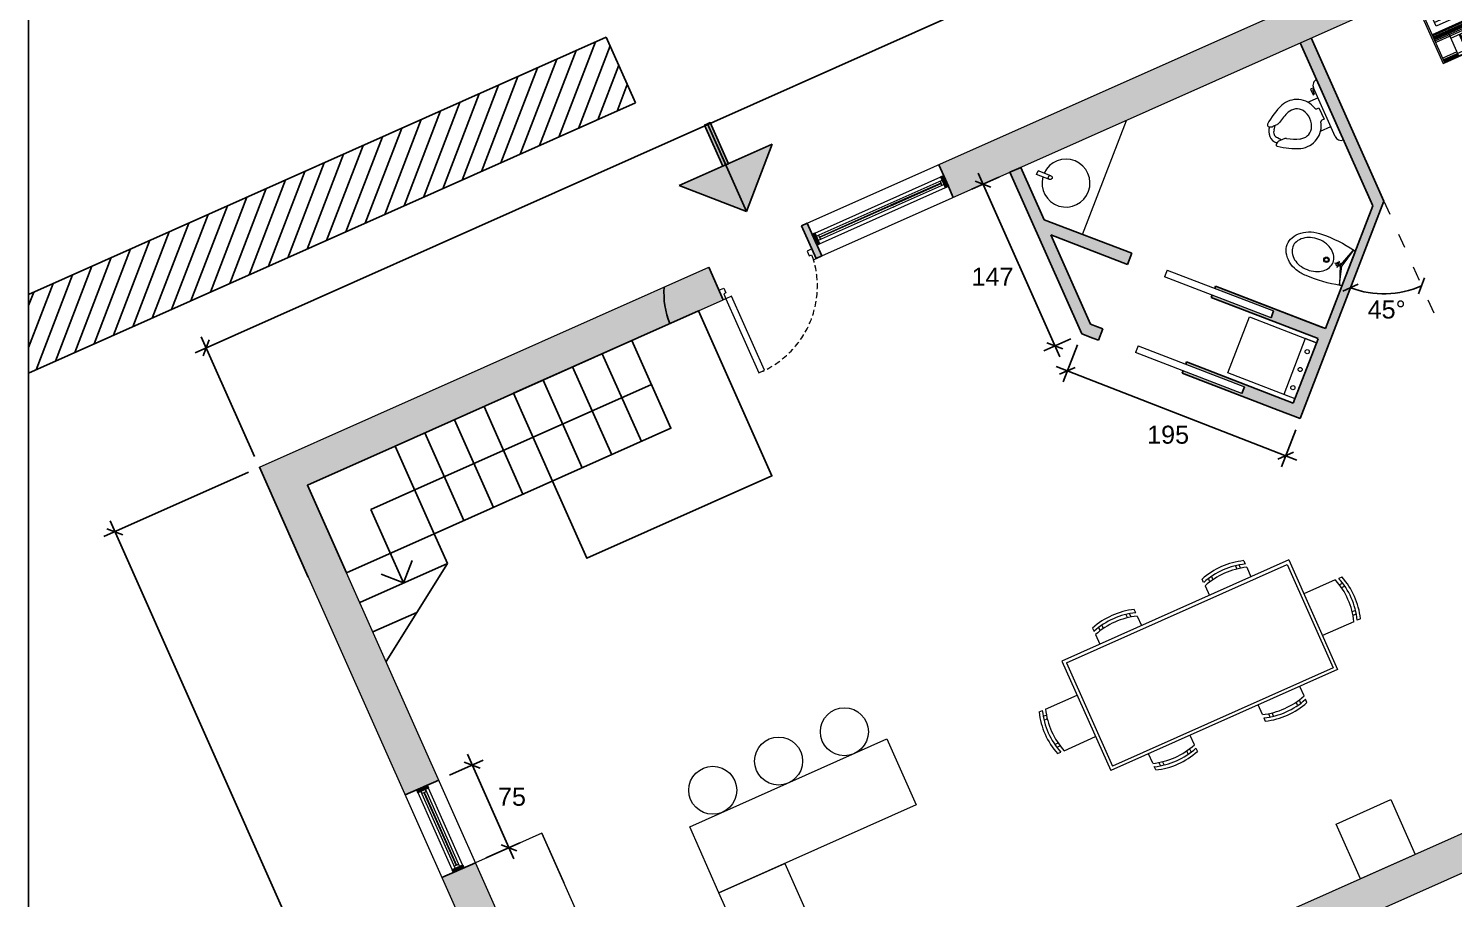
# Model space of a CAD drawing. Header units: inches. Extents: x -422522 to 22891, y -2973 to 414515.
# Drawn here: x 11056 to 12244, y 9913 to 10638 of the extents above; entities that cross this region are included whole.
import ezdxf

# ---------------------------------------------------------------- set-up
doc = ezdxf.new("R2010")
doc.units = ezdxf.units.IN
doc.header["$MEASUREMENT"] = 0
doc.linetypes.add('ACAD_ISO03W100', pattern=[30, 12, -18])
doc.linetypes.add('DASHEDX2', pattern=[1.5, 1, -0.5])
doc.layers.get('0').update_dxf_attribs({"lineweight": 25})
for name, color, linetype, lineweight in [('ARREDAMENTO', 8, 'Continuous', 18), ('INFISSI', 4, 'Continuous', 18), ('QUOTE', 6, 'Continuous', 9)]:
    doc.layers.add(name, color=color, linetype=linetype, lineweight=lineweight)
doc.styles.add('ARCH', font='txt')
doc.styles.get("Standard").update_dxf_attribs({"font": 'Arial.ttf'})
doc.dimstyles.get("Standard").update_dxf_attribs({"dimtxt": 15, "dimasz": 10, "dimexe": 10, "dimexo": 10, "dimgap": 5, "dimtad": 2, "dimtih": 1, "dimtoh": 1, "dimdec": 0, "dimzin": 0, "dimdsep": 46, "dimtxsty": 'Standard', "dimblk": 'OBLIQUE', "dimblk1": 'OBLIQUE', "dimblk2": 'OBLIQUE', "dimcen": 0.09, "dimdle": 10, "dimadec": 0, "dimazin": 0, "dimtfac": 1, "dimtdec": 0, "dimtofl": 0, "dimtmove": 0, "dimatfit": 3, "dimldrblk": 'OBLIQUE', "dimfxl": 1, "dimtolj": 1, "dimtzin": 0, "dimarcsym": 0})

# ---------------------------------------------------------------- blocks, each defined once
blk = doc.blocks.new('15PTOI06')
for p, q in [((8, 8.5), (8, -8.5)), ((11.5, 5), (8, 5)), ((9, 2), (9.765178, 2)), ((9, -2), (9, 2)), ((23.431562, 2.5), (24.727861, 2.5)), ((24.931034, 1.327586), (24.062054, 2.5)), ((9.765178, -2), (9, -2)), ((23.431562, -2.5), (24.690476, -2.5)), ((24.931034, -1.327586), (24.062054, -2.5)), ((11.5, -5), (8, -5)), ((8.5, -8), (8, -8)), ((8, -8.5), (9, -8.5)), ((9, -6.5), (8.5, -6.5)), ((8.5, -6.5), (8.5, -8)), ((9, -8.5), (9, -6.5))]:
    blk.add_line(p, q)
for centre, radius, start, end in [((6, 8.5), 2, 0, 90), ((17.25, 0.65), 7.210062, 71.816347, 166.116636), ((17.25, 0.65), 4.210062, 71.816347, 142.891702), ((12, -13.75), 19.534695, 57.937508, 70.559965), ((12, -13.75), 22.534695, 51.265418, 70.559965), ((9.765178, 2.5), 0.5, 270, 346.116636), ((19.118098, 0), 6.118098, 147.797266, 212.202734), ((23.431562, 4.5), 2, 237.937508, 270), ((24.727861, 4.5), 2, 270, 314.939898), ((23.666667, 0), 1.833333, 313.602819, 46.397181), ((23.166667, 0), 3.833333, 313.602819, 46.397181), ((25.787408, 3.438228), 0.5, 314.939898, 51.265418), ((9.765178, -2.5), 0.5, 13.883364, 90), ((17.25, -0.65), 7.210062, 193.883364, 288.183653), ((17.25, -0.65), 4.210062, 217.108298, 288.183653), ((12, 13.75), 19.534695, 289.440035, 302.062492), ((12, 13.75), 22.534695, 289.440035, 308.665009), ((23.431562, -4.5), 2, 90, 122.062492), ((24.690476, -4.5), 2, 44.162471, 90), ((25.766527, -3.454957), 0.5, 308.665009, 44.162471), ((6, -8.5), 2, 270, 0)]:
    blk.add_arc(centre, radius, start, end)
at = {"style": 'ARCH'}
for tag, p, flags in [('ITEM', (0, -19.5), 3), ('ROOM_NUMBER', (0, -28.5), 1)]:
    blk.add_attdef(tag, p, '', height=6, dxfattribs=dict(at, flags=flags))
blk = doc.blocks.new('bidet')
at = {"layer": 'ARREDAMENTO'}
for p, q in [((18885.2, 11655.3), (18894, 11668.6)), ((18893.1, 11669.6), (18885.3, 11655.5)), ((18891.9, 11671), (18889.6, 11669)), ((18891.9, 11671), (18889.9, 11673.2)), ((18891.9, 11671), (18894.1, 11673)), ((18891.9, 11671), (18893.1, 11669.6)), ((18908, 11675.7), (18893.1, 11669.6)), ((18908.2, 11675.7), (18894, 11668.6))]:
    blk.add_line(p, q, dxfattribs=at)
for points in [[(18908.5, 11673.1), (18887.9, 11654.7, -0.353669), (18885.3, 11654.6, -0.060433), (18863.9, 11674.7, -0.07695), (18858.7, 11682.7, -0.086815), (18856.6, 11691, -0.105749), (18857.7, 11699.2, -0.125559), (18861.6, 11705, -0.125559), (18867.8, 11708.2, -0.105749), (18876.1, 11708.3, -0.086815), (18884, 11705.3, -0.07695), (18891.5, 11699.2, -0.060433), (18908.9, 11675.6, -0.353669)], [(18887, 11696.8, 0.075445), (18881.5, 11701.3, 0.085783), (18875.6, 11703.6, 0.10607), (18869.5, 11703.6, 0.126822), (18864.9, 11701.2, 0.126822), (18862.1, 11697, 0.10607), (18861.3, 11690.9, 0.085783), (18862.9, 11684.8, 0.075445), (18866.8, 11678.8, 0.075445), (18872.4, 11674.2, 0.085783), (18878.2, 11671.9, 0.10607), (18884.3, 11672, 0.126822), (18888.9, 11674.3, 0.126822), (18891.7, 11678.6, 0.10607), (18892.5, 11684.6, 0.085783), (18890.9, 11690.7, 0.075445)]]:
    blk.add_lwpolyline(points, format="xyb", close=True, dxfattribs=at)
for centre, radius in [((18884.9, 11678.8), 2.3), ((18884.9, 11678.8), 1.5), ((18891.9, 11671), 1.75)]:
    blk.add_circle(centre, radius, dxfattribs=at)
for centre, start, end in [((18908.3, 11674.7), 53.2036, 112.5022), ((18886.2, 11655.1), 150.8397, 210.1383)]:
    blk.add_arc(centre, 1, start, end, dxfattribs=at)
at = {"layer": 'ARREDAMENTO', "flags": 9}
blk.add_attdef('COPYRIGHT', (18899.5, 11662.4), '', height=0.0001, rotation=131.6709, dxfattribs=at)
blk = doc.blocks.new('lavatrice')
for p, q in [((18726.2, 11499.5), (18761.6, 11534.8)), ((18761.6, 11534.8), (18803.9, 11492.4)), ((18768.6, 11457), (18726.2, 11499.5)), ((18796.8, 11499.4), (18761.5, 11464.1)), ((18768.6, 11457), (18803.9, 11492.4)), ((18803.9, 11492.4), (18796.8, 11499.4)), ((18768.6, 11457), (18761.5, 11464.1))]:
    blk.add_line(p, q)
for centre in [(18793.8, 11488.8), (18782.4, 11477.6), (18770.7, 11466.3)]:
    blk.add_circle(centre, 1.72)
blk = doc.blocks.new('PIANO')
at = {"layer": 'ARREDAMENTO'}
for p, q in [((19609.7, 12388.9), (19554.2, 12356.6)), ((19555, 12355.3), (19603.1, 12383.4)), ((19693.8, 12227.9), (19602.4, 12384.7)), ((19701.1, 12232.1), (19609.7, 12388.9)), ((19676, 12194.3), (19575.3, 12367.1)), ((19676.9, 12194.9), (19576.2, 12367.7)), ((19677.5, 12195.2), (19576.8, 12368)), ((19677.9, 12195.5), (19577.2, 12368.2)), ((19584.5, 12365.6), (19606.1, 12378.2)), ((19683.8, 12202.3), (19587.6, 12367.3)), ((19554.2, 12356.6), (19555, 12355.3)), ((19555, 12355.3), (19655.7, 12182.5)), ((19555.6, 12355.7), (19656.3, 12182.9)), ((19562.6, 12344.7), (19556, 12355.9)), ((19563.2, 12345), (19556.6, 12356.3)), ((19567.7, 12339), (19557.3, 12356.7)), ((19565.1, 12346.2), (19558.6, 12357.4)), ((19581.2, 12355.5), (19561.5, 12344.1)), ((19671.7, 12191.9), (19571, 12364.6)), ((19673, 12192.6), (19572.2, 12365.4)), ((19673.9, 12193.1), (19573.2, 12365.9)), ((19674.6, 12193.5), (19573.9, 12366.3)), ((19675, 12193.7), (19574.2, 12366.5)), ((19574.6, 12366.7), (19675.3, 12194)), ((19680.7, 12200.6), (19584.5, 12365.6)), ((19579.8, 12346), (19565.9, 12337.9)), ((19580.3, 12345.1), (19566.4, 12337.1)), ((19576, 12352.5), (19663.6, 12202.2)), ((19581.8, 12342.5), (19567.9, 12334.5)), ((19582.1, 12341.9), (19568.3, 12333.8)), ((19578.1, 12336.1), (19569.8, 12331.2)), ((19578.4, 12335.4), (19570.2, 12330.6)), ((19580, 12332.8), (19571.7, 12328)), ((19580.3, 12332.2), (19572.1, 12327.4)), ((19583.3, 12339.8), (19577.8, 12336.6)), ((19577.8, 12336.6), (19578.5, 12336.3)), ((19577.8, 12336.6), (19578.8, 12334.9)), ((19578.5, 12336.3), (19583.7, 12339.3)), ((19578.5, 12336.3), (19578.8, 12335.6)), ((19578.8, 12335.6), (19584, 12338.7)), ((19584.3, 12338.1), (19578.8, 12334.9)), ((19578.8, 12335.6), (19578.8, 12334.9)), ((19585.2, 12336.6), (19579.6, 12333.4)), ((19579.6, 12333.4), (19580.6, 12331.6)), ((19579.6, 12333.4), (19580.4, 12333)), ((19580.4, 12333), (19585.5, 12336.1)), ((19580.4, 12333), (19580.7, 12332.4)), ((19586.2, 12334.9), (19580.6, 12331.6)), ((19580.7, 12332.4), (19580.6, 12331.6)), ((19580.7, 12332.4), (19585.9, 12335.4)), ((19587.1, 12333.4), (19581.5, 12330.1)), ((19582.2, 12329.8), (19587.4, 12332.8)), ((19588.1, 12331.6), (19582.5, 12328.4)), ((19582.6, 12329.2), (19587.8, 12332.2)), ((19617, 12330.7), (19619.2, 12332)), ((19581.8, 12329.6), (19573.6, 12324.8)), ((19582.2, 12328.9), (19574, 12324.1)), ((19589.3, 12329.6), (19575.5, 12321.5)), ((19589.7, 12328.9), (19575.9, 12320.9)), ((19585.6, 12323.1), (19577.4, 12318.3)), ((19586, 12322.4), (19577.8, 12317.6)), ((19587.5, 12319.9), (19579.3, 12315.1)), ((19595, 12319.9), (19581.2, 12311.8)), ((19582.5, 12328.4), (19581.5, 12330.1)), ((19582.2, 12329.8), (19581.5, 12330.1)), ((19582.6, 12329.2), (19582.2, 12329.8)), ((19582.5, 12328.4), (19582.6, 12329.2)), ((19590.9, 12326.9), (19585.3, 12323.6)), ((19585.3, 12323.6), (19586.3, 12321.9)), ((19585.3, 12323.6), (19586, 12323.3)), ((19586, 12323.3), (19591.2, 12326.3)), ((19586, 12323.3), (19586.4, 12322.7)), ((19591.9, 12325.2), (19586.3, 12321.9)), ((19586.4, 12322.7), (19586.3, 12321.9)), ((19586.4, 12322.7), (19591.6, 12325.7)), ((19592.8, 12323.7), (19587.2, 12320.4)), ((19588.2, 12318.7), (19587.2, 12320.4)), ((19587.9, 12320.1), (19587.2, 12320.4)), ((19587.9, 12320.1), (19593.1, 12323.1)), ((19588.3, 12319.4), (19587.9, 12320.1)), ((19593.8, 12321.9), (19588.2, 12318.7)), ((19588.2, 12318.7), (19588.3, 12319.4)), ((19588.3, 12319.4), (19593.5, 12322.5)), ((19664.9, 12248.6), (19617, 12330.7)), ((19626, 12330.2), (19668.8, 12256.7)), ((19587.9, 12319.2), (19579.7, 12314.4)), ((19595.4, 12319.2), (19581.5, 12311.2)), ((19591.3, 12313.4), (19583.1, 12308.6)), ((19591.7, 12312.7), (19583.4, 12307.9)), ((19593.2, 12310.1), (19584.9, 12305.3)), ((19593.6, 12309.5), (19585.3, 12304.7)), ((19596.6, 12317.2), (19591, 12313.9)), ((19591, 12313.9), (19592, 12312.2)), ((19591, 12313.9), (19591.7, 12313.6)), ((19591.7, 12313.6), (19596.9, 12316.6)), ((19591.7, 12313.6), (19592.1, 12313)), ((19597.6, 12315.4), (19592, 12312.2)), ((19592.1, 12313), (19592, 12312.2)), ((19592.1, 12313), (19597.3, 12316)), ((19598.4, 12313.9), (19592.9, 12310.7)), ((19592.9, 12310.7), (19593.6, 12310.4)), ((19592.9, 12310.7), (19593.9, 12308.9)), ((19593.6, 12310.4), (19598.8, 12313.4)), ((19593.6, 12310.4), (19594, 12309.7)), ((19599.5, 12312.2), (19593.9, 12308.9)), ((19594, 12309.7), (19593.9, 12308.9)), ((19594, 12309.7), (19599.1, 12312.7)), ((19600.3, 12310.7), (19594.8, 12307.4)), ((19595.5, 12307.1), (19594.8, 12307.4)), ((19595.8, 12305.7), (19594.8, 12307.4)), ((19595.5, 12307.1), (19600.7, 12310.2)), ((19595.8, 12306.5), (19601, 12309.5)), ((19601.3, 12309), (19595.8, 12305.7)), ((19595.1, 12306.9), (19586.8, 12302.1)), ((19595.4, 12306.2), (19587.2, 12301.4)), ((19602.5, 12306.9), (19588.7, 12298.9)), ((19602.9, 12306.3), (19589.1, 12298.2)), ((19598.8, 12300.4), (19590.6, 12295.6)), ((19599.2, 12299.8), (19591, 12295)), ((19600.7, 12297.2), (19592.5, 12292.4)), ((19601.1, 12296.5), (19592.9, 12291.7)), ((19608.2, 12297.2), (19594.4, 12289.1)), ((19608.6, 12296.5), (19594.8, 12288.5)), ((19595.8, 12306.5), (19595.5, 12307.1)), ((19595.8, 12305.7), (19595.8, 12306.5)), ((19604.1, 12304.2), (19598.5, 12301)), ((19598.5, 12301), (19599.2, 12300.7)), ((19598.5, 12301), (19599.5, 12299.2)), ((19599.2, 12300.7), (19604.4, 12303.7)), ((19599.2, 12300.7), (19599.6, 12300)), ((19605.1, 12302.5), (19599.5, 12299.2)), ((19599.6, 12300), (19599.5, 12299.2)), ((19599.6, 12300), (19604.8, 12303)), ((19606, 12301), (19600.4, 12297.7)), ((19601.1, 12297.4), (19600.4, 12297.7)), ((19601.4, 12296), (19600.4, 12297.7)), ((19601.1, 12297.4), (19606.3, 12300.4)), ((19601.5, 12296.8), (19601.1, 12297.4)), ((19607, 12299.2), (19601.4, 12296)), ((19601.4, 12296), (19601.5, 12296.8)), ((19601.5, 12296.8), (19606.7, 12299.8)), ((19604.5, 12290.7), (19596.3, 12285.9)), ((19604.9, 12290), (19596.7, 12285.2)), ((19606.4, 12287.5), (19598.2, 12282.7)), ((19606.8, 12286.8), (19598.5, 12282)), ((19608.3, 12284.2), (19600.1, 12279.4)), ((19615.8, 12284.2), (19601.9, 12276.2)), ((19609.8, 12294.5), (19604.2, 12291.2)), ((19604.2, 12291.2), (19605.2, 12289.5)), ((19604.2, 12291.2), (19604.9, 12290.9)), ((19604.9, 12290.9), (19610.1, 12294)), ((19604.9, 12290.9), (19605.3, 12290.3)), ((19610.8, 12292.8), (19605.2, 12289.5)), ((19605.3, 12290.3), (19605.2, 12289.5)), ((19605.3, 12290.3), (19610.5, 12293.3)), ((19611.7, 12291.3), (19606.1, 12288)), ((19606.1, 12288), (19606.8, 12287.7)), ((19606.1, 12288), (19607.1, 12286.3)), ((19606.8, 12287.7), (19612, 12290.7)), ((19606.8, 12287.7), (19607.2, 12287)), ((19612.7, 12289.5), (19607.1, 12286.3)), ((19607.2, 12287), (19607.1, 12286.3)), ((19607.2, 12287), (19612.4, 12290.1)), ((19613.6, 12288), (19608, 12284.8)), ((19608.7, 12284.5), (19608, 12284.8)), ((19609, 12283), (19608, 12284.8)), ((19608.7, 12284.5), (19613.9, 12287.5)), ((19609.1, 12283.8), (19608.7, 12284.5)), ((19614.6, 12286.3), (19609, 12283)), ((19609, 12283), (19609.1, 12283.8)), ((19609.1, 12283.8), (19614.3, 12286.8)), ((19608.7, 12283.6), (19600.4, 12278.8)), ((19616.1, 12283.6), (19602.3, 12275.5)), ((19612.1, 12277.7), (19603.8, 12272.9)), ((19612.4, 12277.1), (19604.2, 12272.3)), ((19614, 12274.5), (19605.7, 12269.7)), ((19614.3, 12273.9), (19606.1, 12269)), ((19621.4, 12274.5), (19607.6, 12266.5)), ((19621.8, 12273.9), (19608, 12265.8)), ((19617.3, 12281.5), (19611.8, 12278.3)), ((19611.8, 12278.3), (19612.5, 12278)), ((19611.8, 12278.3), (19612.8, 12276.6)), ((19612.5, 12278), (19617.7, 12281)), ((19612.5, 12278), (19612.8, 12277.3)), ((19612.8, 12277.3), (19618, 12280.3)), ((19618.3, 12279.8), (19612.8, 12276.6)), ((19612.8, 12277.3), (19612.8, 12276.6)), ((19619.2, 12278.3), (19613.6, 12275)), ((19614.4, 12274.7), (19613.6, 12275)), ((19614.6, 12273.3), (19613.6, 12275)), ((19614.4, 12274.7), (19619.5, 12277.8)), ((19614.7, 12274.1), (19614.4, 12274.7)), ((19620.2, 12276.6), (19614.6, 12273.3)), ((19614.6, 12273.3), (19614.7, 12274.1)), ((19614.7, 12274.1), (19619.9, 12277.1)), ((19623, 12271.8), (19617.4, 12268.6)), ((19617.7, 12268), (19609.5, 12263.2)), ((19618.1, 12267.4), (19609.9, 12262.6)), ((19619.6, 12264.8), (19611.4, 12260)), ((19620, 12264.1), (19611.8, 12259.3)), ((19621.5, 12261.5), (19613.3, 12256.7)), ((19621.9, 12260.9), (19613.7, 12256.1)), ((19629, 12261.6), (19615.2, 12253.5)), ((19629.4, 12260.9), (19615.5, 12252.9)), ((19617.4, 12268.6), (19618.4, 12266.8)), ((19617.4, 12268.6), (19618.1, 12268.3)), ((19618.1, 12268.3), (19623.3, 12271.3)), ((19618.1, 12268.3), (19618.5, 12267.6)), ((19624, 12270.1), (19618.4, 12266.8)), ((19618.5, 12267.6), (19618.4, 12266.8)), ((19618.5, 12267.6), (19623.7, 12270.6)), ((19624.9, 12268.6), (19619.3, 12265.3)), ((19619.3, 12265.3), (19620, 12265)), ((19619.3, 12265.3), (19620.3, 12263.6)), ((19620, 12265), (19625.2, 12268)), ((19620, 12265), (19620.4, 12264.4)), ((19625.9, 12266.8), (19620.3, 12263.6)), ((19620.4, 12264.4), (19620.3, 12263.6)), ((19620.4, 12264.4), (19625.6, 12267.4)), ((19626.8, 12265.3), (19621.2, 12262.1)), ((19621.9, 12261.8), (19621.2, 12262.1)), ((19622.2, 12260.4), (19621.2, 12262.1)), ((19621.9, 12261.8), (19627.1, 12264.8)), ((19622.3, 12261.1), (19621.9, 12261.8)), ((19627.8, 12263.6), (19622.2, 12260.4)), ((19622.2, 12260.4), (19622.3, 12261.1)), ((19622.3, 12261.1), (19627.5, 12264.1)), ((19625.3, 12255.1), (19617.1, 12250.3)), ((19625.7, 12254.4), (19617.4, 12249.6)), ((19627.2, 12251.8), (19618.9, 12247)), ((19627.6, 12251.2), (19619.3, 12246.4)), ((19634.7, 12251.8), (19620.8, 12243.8)), ((19635, 12251.2), (19621.2, 12243.1)), ((19630.6, 12258.9), (19625, 12255.6)), ((19625, 12255.6), (19625.7, 12255.3)), ((19625, 12255.6), (19626, 12253.9)), ((19625.7, 12255.3), (19630.9, 12258.3)), ((19625.7, 12255.3), (19626.1, 12254.6)), ((19631.6, 12257.1), (19626, 12253.9)), ((19626.1, 12254.6), (19626, 12253.9)), ((19626.1, 12254.6), (19631.3, 12257.7)), ((19632.4, 12255.6), (19626.9, 12252.4)), ((19627.6, 12252.1), (19626.9, 12252.4)), ((19627.9, 12250.6), (19626.9, 12252.4)), ((19627.6, 12252.1), (19632.8, 12255.1)), ((19628, 12251.4), (19627.6, 12252.1)), ((19633.5, 12253.9), (19627.9, 12250.6)), ((19627.9, 12250.6), (19628, 12251.4)), ((19628, 12251.4), (19633.1, 12254.4)), ((19636.2, 12249.1), (19630.6, 12245.9)), ((19631.4, 12245.6), (19636.5, 12248.6)), ((19664.9, 12248.6), (19667, 12249.9)), ((19631, 12245.3), (19622.7, 12240.5)), ((19631.3, 12244.7), (19623.1, 12239.9)), ((19632.8, 12242.1), (19624.6, 12237.3)), ((19633.2, 12241.5), (19625, 12236.7)), ((19634.7, 12238.9), (19626.5, 12234.1)), ((19635.1, 12238.2), (19626.9, 12233.4)), ((19642.2, 12238.9), (19628.4, 12230.8)), ((19642.6, 12238.2), (19628.8, 12230.2)), ((19630.6, 12245.9), (19631.6, 12244.2)), ((19630.6, 12245.9), (19631.4, 12245.6)), ((19631.4, 12245.6), (19631.7, 12244.9)), ((19637.2, 12247.4), (19631.6, 12244.2)), ((19631.7, 12244.9), (19631.6, 12244.2)), ((19631.7, 12244.9), (19636.9, 12248)), ((19638.1, 12245.9), (19632.5, 12242.6)), ((19632.5, 12242.6), (19633.2, 12242.3)), ((19632.5, 12242.6), (19633.5, 12240.9)), ((19633.2, 12242.3), (19638.4, 12245.4)), ((19633.2, 12242.3), (19633.6, 12241.7)), ((19639.1, 12244.2), (19633.5, 12240.9)), ((19633.6, 12241.7), (19633.5, 12240.9)), ((19633.6, 12241.7), (19638.8, 12244.7)), ((19640, 12242.7), (19634.4, 12239.4)), ((19635.1, 12239.1), (19634.4, 12239.4)), ((19635.4, 12237.7), (19634.4, 12239.4)), ((19635.1, 12239.1), (19640.3, 12242.1)), ((19635.5, 12238.4), (19635.1, 12239.1)), ((19641, 12240.9), (19635.4, 12237.7)), ((19635.4, 12237.7), (19635.5, 12238.4)), ((19635.5, 12238.4), (19640.7, 12241.5)), ((19643.8, 12236.2), (19638.2, 12232.9)), ((19638.5, 12232.4), (19630.3, 12227.6)), ((19638.9, 12231.7), (19630.6, 12226.9)), ((19640.4, 12229.1), (19632.2, 12224.3)), ((19640.8, 12228.5), (19632.5, 12223.7)), ((19647.9, 12229.2), (19634, 12221.1)), ((19648.2, 12228.5), (19634.4, 12220.5)), ((19638.2, 12232.9), (19638.9, 12232.6)), ((19638.2, 12232.9), (19639.2, 12231.2)), ((19638.9, 12232.6), (19644.1, 12235.6)), ((19638.9, 12232.6), (19639.3, 12232)), ((19644.8, 12234.5), (19639.2, 12231.2)), ((19639.3, 12232), (19639.2, 12231.2)), ((19639.3, 12232), (19644.5, 12235)), ((19645.7, 12232.9), (19640.1, 12229.7)), ((19640.8, 12229.4), (19640.1, 12229.7)), ((19641.1, 12228), (19640.1, 12229.7)), ((19640.8, 12229.4), (19646, 12232.4)), ((19641.2, 12228.7), (19640.8, 12229.4)), ((19646.7, 12231.2), (19641.1, 12228)), ((19641.1, 12228), (19641.2, 12228.7)), ((19641.2, 12228.7), (19646.4, 12231.8)), ((19649.4, 12226.5), (19643.9, 12223.2)), ((19644.6, 12222.9), (19649.8, 12225.9)), ((19650.5, 12224.7), (19644.9, 12221.5)), ((19645, 12222.3), (19650.1, 12225.3)), ((19693, 12229.2), (19700.4, 12233.4)), ((19693.8, 12227.9), (19701.1, 12232.1)), ((19709.7, 12217.4), (19701.1, 12232.1)), ((19644.2, 12222.7), (19635.9, 12217.9)), ((19644.6, 12222), (19636.3, 12217.2)), ((19646.1, 12219.4), (19637.8, 12214.6)), ((19646.4, 12218.8), (19638.2, 12214)), ((19648, 12216.2), (19639.7, 12211.4)), ((19648.3, 12215.5), (19640.1, 12210.7)), ((19655.4, 12216.2), (19641.6, 12208.1)), ((19655.8, 12215.6), (19642, 12207.5)), ((19643.9, 12223.2), (19644.9, 12221.5)), ((19643.9, 12223.2), (19644.6, 12222.9)), ((19644.6, 12222.9), (19645, 12222.3)), ((19645, 12222.3), (19644.9, 12221.5)), ((19651.3, 12223.2), (19645.7, 12220)), ((19645.7, 12220), (19646.5, 12219.7)), ((19645.7, 12220), (19646.8, 12218.2)), ((19646.5, 12219.7), (19651.6, 12222.7)), ((19646.5, 12219.7), (19646.8, 12219)), ((19646.8, 12219), (19652, 12222)), ((19652.3, 12221.5), (19646.8, 12218.2)), ((19646.8, 12219), (19646.8, 12218.2)), ((19653.2, 12220), (19647.6, 12216.7)), ((19648.4, 12216.4), (19647.6, 12216.7)), ((19648.6, 12215), (19647.6, 12216.7)), ((19648.4, 12216.4), (19653.5, 12219.4)), ((19648.7, 12215.8), (19648.4, 12216.4)), ((19654.2, 12218.3), (19648.6, 12215)), ((19648.6, 12215), (19648.7, 12215.8)), ((19648.7, 12215.8), (19653.9, 12218.8)), ((19657, 12213.5), (19651.4, 12210.2)), ((19652.1, 12209.9), (19657.3, 12213)), ((19655.7, 12182.5), (19711.2, 12214.9)), ((19680.7, 12200.6), (19709.7, 12217.4)), ((19709.7, 12217.4), (19711.2, 12214.9)), ((19651.7, 12209.7), (19643.5, 12204.9)), ((19652.1, 12209.1), (19643.9, 12204.3)), ((19659.2, 12209.7), (19645.4, 12201.7)), ((19646, 12200.6), (19659.8, 12208.6)), ((19647.7, 12201.6), (19658.1, 12183.9)), ((19649.2, 12193.7), (19668.8, 12205.2)), ((19651.4, 12210.2), (19652.1, 12209.9)), ((19651.4, 12210.2), (19652.4, 12208.5)), ((19652.1, 12209.9), (19652.5, 12209.3)), ((19658, 12211.8), (19652.4, 12208.5)), ((19652.5, 12209.3), (19652.4, 12208.5)), ((19652.5, 12209.3), (19657.7, 12212.3)), ((19650.2, 12194.4), (19656.8, 12183.1)), ((19650.8, 12194.7), (19657.4, 12183.5)), ((19652.8, 12195.8), (19659.3, 12184.6))]:
    blk.add_line(p, q, dxfattribs=at)
for centre, start, end in [((19621.7, 12327.6), 30.2429, 120.2429), ((19664.5, 12254.2), 300.2429, 30.2429)]:
    blk.add_arc(centre, 5, start, end, dxfattribs=at)
blk = doc.blocks.new('_Oblique')
at = {"color": 0, "linetype": 'ByBlock', "lineweight": -2}
blk.add_line((-0.5, -0.5), (0.5, 0.5), dxfattribs=at)
blk = doc.blocks.new('*D115')
at = {"layer": 'Defpoints', "color": 0, "transparency": 16777216}
for p in [(11248, 10272.2), (11539.5, 9617.4), (11419.1, 9563.7)]:
    blk.add_point(p, dxfattribs=at)
at = {"layer": 'QUOTE', "color": 0, "lineweight": -2, "transparency": 16777216}
for p, q in [((11238.9, 10268.1), (11118.4, 10214.5)), ((11123.5, 10227.7), (11423.1, 9554.6)), ((11530.4, 9613.3), (11409.9, 9559.7))]:
    blk.add_line(p, q, dxfattribs=at)
at = {"layer": 'QUOTE', "color": 0, "lineweight": -2, "transparency": 16777216, "xscale": 10, "yscale": 10, "zscale": 10}
for p, rotation in [((11127.5, 10218.5), 113.9999999999798), ((11419.1, 9563.7), 293.9999999999798)]:
    blk.add_blockref('_Oblique', p, dxfattribs=dict(at, rotation=rotation))
at = {"layer": 'QUOTE', "color": 0, "transparency": 16777216, "insert": (11250.6, 9881), "char_height": 15, "attachment_point": 5}
blk.add_mtext('\\A1;717', dxfattribs=at)
blk = doc.blocks.new('*D119')
at = {"layer": 'Defpoints', "color": 0, "transparency": 16777216}
for p in [(12397.2, 10903.2), (12441.5, 10803.5), (11248, 10272.2)]:
    blk.add_point(p, dxfattribs=at)
at = {"layer": 'QUOTE', "color": 0, "lineweight": -2, "transparency": 16777216}
for p, q in [((11194.5, 10367.7), (12406.3, 10907.2)), ((12437.4, 10812.7), (12393.1, 10912.3)), ((11243.9, 10281.3), (11199.6, 10380.9))]:
    blk.add_line(p, q, dxfattribs=at)
at = {"layer": 'QUOTE', "color": 0, "lineweight": -2, "transparency": 16777216, "xscale": 10, "yscale": 10, "zscale": 10}
for p, rotation in [((12397.2, 10903.2), 23.99999999997978), ((11203.6, 10371.8), 203.9999999999798)]:
    blk.add_blockref('_Oblique', p, dxfattribs=dict(at, rotation=rotation))
at = {"layer": 'QUOTE', "color": 0, "transparency": 16777216, "insert": (11791.3, 10657.9), "char_height": 15, "attachment_point": 5}
blk.add_mtext('\\A1;1306', dxfattribs=at)
blk = doc.blocks.new('*D120')
at = {"layer": 'Defpoints', "color": 0, "transparency": 16777216}
for p in [(11873.7, 10518.1), (11851.3, 10508.1), (11933.6, 10383.5)]:
    blk.add_point(p, dxfattribs=at)
at = {"layer": 'QUOTE', "color": 0, "lineweight": -2, "transparency": 16777216}
for p, q in [((11864.6, 10514), (11842.1, 10504)), ((11915.3, 10364.4), (11847.2, 10517.2)), ((11924.5, 10379.4), (11902, 10369.4))]:
    blk.add_line(p, q, dxfattribs=at)
at = {"layer": 'QUOTE', "color": 0, "lineweight": -2, "transparency": 16777216, "xscale": 10, "yscale": 10, "zscale": 10}
for p, rotation in [((11851.3, 10508.1), 113.9999999999798), ((11911.2, 10373.5), 293.9999999999798)]:
    blk.add_blockref('_Oblique', p, dxfattribs=dict(at, rotation=rotation))
at = {"layer": 'QUOTE', "color": 0, "transparency": 16777216, "insert": (11859.2, 10431), "char_height": 15, "attachment_point": 5}
blk.add_mtext('\\A1;147', dxfattribs=at)
blk = doc.blocks.new('*D122')
at = {"layer": 'Defpoints', "color": 0, "transparency": 16777216}
for p in [(12278.9, 9946.5), (12119.7, 9875.7), (12310, 9876.5)]:
    blk.add_point(p, dxfattribs=at)
at = {"layer": 'QUOTE', "color": 0, "lineweight": -2, "transparency": 16777216}
for p, q in [((12282.9, 9937.4), (12314.1, 9867.4)), ((12141.7, 9801.6), (12319.2, 9880.6)), ((12123.8, 9866.5), (12154.9, 9796.5))]:
    blk.add_line(p, q, dxfattribs=at)
at = {"layer": 'QUOTE', "color": 0, "lineweight": -2, "transparency": 16777216, "xscale": 10, "yscale": 10, "zscale": 10}
for p, rotation in [((12310, 9876.5), 23.99999999997978), ((12150.9, 9805.7), 203.9999999999798)]:
    blk.add_blockref('_Oblique', p, dxfattribs=dict(at, rotation=rotation))
at = {"layer": 'QUOTE', "color": 0, "transparency": 16777216, "insert": (12238.5, 9822.9), "char_height": 15, "attachment_point": 5}
blk.add_mtext('\\A1;174', dxfattribs=at)
blk = doc.blocks.new('*D124')
at = {"layer": 'Defpoints', "color": 0, "transparency": 16777216}
for p in [(12185.5, 10494), (12185.5, 10494), (12177.3, 10417.1), (12233.9, 10385.4), (12115.6, 10312.8)]:
    blk.add_point(p, dxfattribs=at)
at = {"layer": 'QUOTE', "color": 0, "lineweight": -2, "transparency": 16777216}
blk.add_arc((12185.5, 10494), 77.3, 248.9217, 294, dxfattribs=at)
at = {"layer": 'QUOTE', "color": 0, "lineweight": -2, "transparency": 16777216, "xscale": 10, "yscale": 10, "zscale": 10}
for p, rotation in [((12157.7, 10421.9), 158.9216634093957), ((12216.9, 10423.4), 23.9999999999988)]:
    blk.add_blockref('_Oblique', p, dxfattribs=dict(at, rotation=rotation))
at = {"layer": 'QUOTE', "color": 0, "transparency": 16777216, "insert": (12187.8, 10403.6), "char_height": 15, "attachment_point": 5}
blk.add_mtext('\\A1;45°', dxfattribs=at)
blk = doc.blocks.new('*D126')
at = {"layer": 'Defpoints', "color": 0, "transparency": 16777216}
for p in [(11397.3, 10011.5), (11456.1, 9955.2), (11427.9, 9942.7)]:
    blk.add_point(p, dxfattribs=at)
at = {"layer": 'QUOTE', "color": 0, "lineweight": -2, "transparency": 16777216}
for p, q in [((11406.4, 10015.6), (11434.6, 10028.1)), ((11421.4, 10033.2), (11460.1, 9946.1)), ((11437, 9946.8), (11465.2, 9959.3))]:
    blk.add_line(p, q, dxfattribs=at)
at = {"layer": 'QUOTE', "color": 0, "lineweight": -2, "transparency": 16777216, "xscale": 10, "yscale": 10, "zscale": 10}
for p, rotation in [((11425.4, 10024), 113.9999999999798), ((11456.1, 9955.2), 293.9999999999798)]:
    blk.add_blockref('_Oblique', p, dxfattribs=dict(at, rotation=rotation))
at = {"layer": 'QUOTE', "color": 0, "transparency": 16777216, "insert": (11458.6, 9997.6), "char_height": 15, "attachment_point": 5}
blk.add_mtext('\\A1;75', dxfattribs=at)
blk = doc.blocks.new('*D130')
at = {"layer": 'Defpoints', "color": 0, "transparency": 16777216}
for p in [(11933.6, 10383.5), (12115.6, 10312.8), (12103.6, 10281.9)]:
    blk.add_point(p, dxfattribs=at)
at = {"layer": 'QUOTE', "color": 0, "lineweight": -2, "transparency": 16777216}
for p, q in [((11930, 10374.2), (11918, 10343.3)), ((11912.3, 10356.3), (12113, 10278.3)), ((12112, 10303.5), (12100, 10272.6))]:
    blk.add_line(p, q, dxfattribs=at)
at = {"layer": 'QUOTE', "color": 0, "lineweight": -2, "transparency": 16777216, "xscale": 10, "yscale": 10, "zscale": 10}
for p, rotation in [((11921.6, 10352.6), 158.7722070140283), ((12103.6, 10281.9), 338.7722070140283)]:
    blk.add_blockref('_Oblique', p, dxfattribs=dict(at, rotation=rotation))
at = {"layer": 'QUOTE', "color": 0, "transparency": 16777216, "insert": (12005.6, 10299.3), "char_height": 15, "attachment_point": 5}
blk.add_mtext('\\A1;195', dxfattribs=at)

msp = doc.modelspace()

# ---------------------------------------------------------------- hatches: boundary and pattern name
h = msp.add_hatch()
h.set_pattern_fill('ANSI31', color=0, scale=100, angle=24)
h.set_pattern_definition([(69, (4887.172, -4511.288), (-11.669755, 4.479599), [])])
h.paths.add_polyline_path([(11055.6, 10416.3), (11055.6, 10350.7), (11561.6, 10575.8), (11537.2, 10630.6)])
h.paths.add_polyline_path([(11729.1, 10716), (11753.5, 10661.2), (13055.6, 11240.5), (12908, 11240.5)])
h = msp.add_hatch(color=0)
h.dxf.hatch_style = 1
h.paths.add_polyline_path([(12650.1, 10335), (12650.1, 10335), (12566.7, 10522.3), (12564.7, 10526.9), (12535.3, 10592.9), (12508.5, 10580.9), (12694, 10164.4), (12706.3, 10136.8), (12733, 10148.8)])
h.paths.add_polyline_path([(12441.5, 10803.5), (11814.4, 10524.3), (11818.5, 10515.2), (11820.6, 10510.5), (11822.5, 10506.1), (11826.5, 10497.1), (12426.9, 10764.4), (12447.5, 10718), (12474.3, 10729.9)])
h = msp.add_hatch(color=0)
h.dxf.hatch_style = 1
h.paths.add_polyline_path([(12125, 10630), (12115.8, 10625.9), (12176.3, 10490), (12136.9, 10387.8), (12045.2, 10423.1), (12044.6, 10421.3), (12093.6, 10402.5), (12091.4, 10396.9), (12042.4, 10415.7), (12041.6, 10413.8), (12130.7, 10379.4), (12110, 10325.7), (12021, 10360), (12020.3, 10358.1), (12069.3, 10339.3), (12067.1, 10333.7), (12018.1, 10352.5), (12017.8, 10351.6), (12017.4, 10350.7), (12097.3, 10319.9), (12115.6, 10312.8), (12185.5, 10494)])
h.paths.add_polyline_path([(11902.4, 10478.3), (11882.8, 10522.1), (11873.7, 10518.1), (11933.6, 10383.5), (11942.9, 10379.9), (11947.5, 10378.2), (11951.1, 10387.5), (11946.7, 10389.2), (11941, 10391.4), (11907.9, 10465.8), (11971.7, 10441.3), (11975.3, 10450.6)])
h = msp.add_hatch(color=0)
h.dxf.hatch_style = 1
h.paths.add_polyline_path([(11621.6, 10558.5), (11619.2, 10557.4), (11634.5, 10523.1), (11636.9, 10524.2)])
h.paths.add_polyline_path([(11623.9, 10559.5), (11621.6, 10558.5), (11636.9, 10524.2), (11639.2, 10525.2)])
h = msp.add_hatch(color=0)
h.dxf.hatch_style = 1
h.paths.add_polyline_path([(11636.9, 10524.2), (11598.1, 10506.9), (11654.1, 10485.4)])
h.paths.add_polyline_path([(11654.1, 10485.4), (11675.6, 10541.4), (11636.9, 10524.2)])
h = msp.add_hatch(color=0)
h.dxf.hatch_style = 1
h.paths.add_polyline_path([(11818.5, 10515.2), (11816.2, 10514.2), (11820.1, 10505.4), (11822.4, 10506.4)])
h = msp.add_hatch(color=0)
h.dxf.hatch_style = 1
h.paths.add_polyline_path([(11704.8, 10475.5), (11700.1, 10473.4), (11712.2, 10446.2), (11716.9, 10448.3)])
h = msp.add_hatch(color=0)
h.dxf.hatch_style = 1
h.paths.add_polyline_path([(11712.3, 10464.8), (11712.3, 10464.8), (11712.3, 10464.8), (11712.3, 10464.8), (11711.2, 10467.3), (11708.9, 10466.3), (11712.8, 10457.5), (11715.1, 10458.5), (11713.9, 10461.1), (11713.9, 10461.1), (11713.9, 10461.1), (11713.9, 10461.1)])
h = msp.add_hatch(color=0)
h.dxf.hatch_style = 1
h.paths.add_polyline_path([(11288.2, 10257.4), (11634.7, 10411.7), (11622.6, 10438.9), (11248, 10272.2), (11288.7, 10180.8), (11369.5, 9999.2), (11397.6, 10011.6)])
h = msp.add_hatch(color=0)
h.dxf.hatch_style = 1
h.paths.add_polyline_path([(11387.9, 10007.4), (11379.2, 10003.4), (11380.2, 10001.2), (11389, 10005.1)])
h = msp.add_hatch(color=0)
h.dxf.hatch_style = 1
h.paths.add_polyline_path([(12107.4, 9903.2), (12119.7, 9875.7), (12278.9, 9946.5), (12266.6, 9974.1)])
h = msp.add_hatch(color=0)
h.dxf.hatch_style = 1
h.paths.add_polyline_path([(11464.8, 9860.6), (11428.2, 9942.8), (11400.2, 9930.4), (11539.5, 9617.4), (11567.6, 9629.9)])
h = msp.add_hatch(color=0)
h.dxf.hatch_style = 1
h.paths.add_polyline_path([(11417.6, 9940.8), (11408.8, 9936.9), (11409.8, 9934.6), (11418.6, 9938.6)])

# ---------------------------------------------------------------- linework, layer by layer
for p, q in [((11537.2, 10630.6), (11055.6, 10416.3)), ((11561.6, 10575.8), (11537.2, 10630.6)), ((12115.8, 10625.9), (12176.3, 10490)), ((12185.5, 10494), (12125, 10630)), ((11561.6, 10575.8), (11055.6, 10350.7)), ((11621.6, 10558.5), (11654.1, 10485.4)), ((11598.1, 10506.9), (11675.6, 10541.4)), ((11654.1, 10485.4), (11675.6, 10541.4)), ((11905.4, 10532.4), (11905.4, 10532.4)), ((11818.5, 10515.2), (11814.4, 10524.3)), ((11822.5, 10506.1), (11818.5, 10515.2)), ((11873.7, 10518.1), (11882.8, 10522.1)), ((11933.6, 10383.5), (11873.7, 10518.1)), ((11882.8, 10522.1), (11902.4, 10478.3)), ((11654.1, 10485.4), (11598.1, 10506.9)), ((11820.6, 10510.5), (11822.5, 10506.1)), ((11822.5, 10506.1), (11826.5, 10497.1)), ((12115.6, 10312.8), (12185.5, 10494)), ((12176.3, 10490), (12136.9, 10387.8)), ((11902.4, 10478.3), (11975.3, 10450.6)), ((11704.8, 10475.5), (11716.9, 10448.3)), ((11907.9, 10465.8), (11941, 10391.4)), ((11975.3, 10450.6), (11971.7, 10441.3)), ((11622.6, 10438.9), (11634.7, 10411.7)), ((12045.2, 10423.1), (12044.6, 10421.3)), ((12044.9, 10422.2), (12044.6, 10421.3)), ((12134.3, 10388.8), (12045.2, 10423.1)), ((12045.2, 10423.1), (12136.9, 10387.8)), ((12042.4, 10415.7), (12041.6, 10413.8)), ((12093.6, 10402.5), (12091.4, 10396.9)), ((11942.9, 10379.9), (11933.6, 10383.5)), ((11946.7, 10389.2), (11941, 10391.4)), ((11946.7, 10389.2), (11951.1, 10387.5)), ((11951.1, 10387.5), (11947.5, 10378.2)), ((11947.5, 10378.2), (11942.9, 10379.9)), ((12110, 10325.7), (12130.7, 10379.4)), ((11533.9, 10366.8), (11566.5, 10293.7)), ((12021, 10360), (12020.3, 10358.1)), ((12021, 10360), (12110, 10325.7)), ((11509.2, 10355.8), (11541.8, 10282.7)), ((12018.1, 10352.5), (12017.4, 10350.7)), ((12097.3, 10319.9), (12017.4, 10350.7)), ((12018.1, 10352.5), (12017.8, 10351.6)), ((12020.6, 10359.1), (12020.3, 10358.1)), ((11574.9, 10341.2), (11377.5, 10253.4)), ((11484.6, 10344.8), (11517.1, 10271.8)), ((12069.3, 10339.3), (12067.1, 10333.7)), ((11459.9, 10333.9), (11492.5, 10260.8)), ((11410.6, 10311.9), (11443.1, 10238.8)), ((11435.3, 10322.9), (11467.8, 10249.8)), ((12097.3, 10319.9), (12115.6, 10312.8)), ((11385.9, 10300.9), (11418.5, 10227.8)), ((11248, 10272.2), (11288.7, 10180.8)), ((11341, 10237.1), (11368.2, 10175.9)), ((11404.8, 10192.2), (11393.8, 10216.8)), ((11353.7, 10110.3), (11404.8, 10192.2)), ((11369.5, 9999.2), (11397.6, 10011.6)), ((11400.2, 9930.4), (11428.2, 9942.8))]:
    msp.add_line(p, q)
at = {"ltscale": 3}
for p, q in [((11377.5, 10253.4), (11341, 10237.1)), ((11368.2, 10175.9), (11375.4, 10194.6)), ((11331.7, 10159.6), (11404.8, 10192.2)), ((11368.2, 10175.9), (11349.6, 10183.1)), ((11342.7, 10135), (11379.2, 10151.2))]:
    msp.add_line(p, q, dxfattribs=at)
for points in [[(11055.6, 9240.5), (13055.6, 9240.5), (13055.6, 11240.5), (11055.6, 11240.5)], [(11621.6, 10558.5), (11619.2, 10557.4), (11634.5, 10523.1), (11636.9, 10524.2)], [(11621.6, 10558.5), (11623.9, 10559.5), (11639.2, 10525.2), (11636.9, 10524.2)], [(11816.2, 10514.2), (11818.5, 10515.2), (11822.4, 10506.4), (11820.1, 10505.4)], [(11704.8, 10475.5), (11700.1, 10473.4), (11712.2, 10446.2), (11716.9, 10448.3)], [(11708.9, 10466.3), (11711.2, 10467.3), (11715.1, 10458.5), (11712.8, 10457.5)], [(11361.3, 10289.9), (11393.8, 10216.8), (11591.1, 10304.7), (11558.6, 10377.8)], [(11379.2, 10003.4), (11387.9, 10007.4), (11389, 10005.1), (11380.2, 10001.2)], [(11408.8, 9936.9), (11417.6, 9940.8), (11418.6, 9938.6), (11409.8, 9934.6)]]:
    msp.add_lwpolyline(points, close=True)
at = {"lineweight": 18}
for points in [[(11704.8, 10475.5), (12441.5, 10803.5), (12733, 10148.8), (11567.6, 9629.9)], [(11716.9, 10448.3), (12426.9, 10764.4), (12694, 10164.4), (11555.3, 9657.4)], [(11567.6, 9629.9), (11539.5, 9617.4), (11248, 10272.2), (11622.6, 10438.9)], [(11555.3, 9657.4), (11288.2, 10257.4), (11634.7, 10411.7)]]:
    msp.add_lwpolyline(points, dxfattribs=at)
for points in [[(11971.7, 10441.3), (11907.9, 10465.8)], [(12130.6, 10379.5), (12041.6, 10413.8)], [(11459.9, 10333.9), (11614.1, 10402.5), (11675.3, 10265), (11521.1, 10196.4), (11492.5, 10260.8)]]:
    msp.add_lwpolyline(points)
at = {"ltscale": 3}
msp.add_lwpolyline([(11320.7, 10184.3), (11393.8, 10216.8), (11361.3, 10289.9), (11288.2, 10257.4)], close=True, dxfattribs=at)
msp.add_arc((11651.4, 10417.3), 66.1, 175.544, 202.5433)
at = {"layer": 'ARREDAMENTO'}
for p, q in [((11934.3, 10466.2), (11970.8, 10561.3)), ((11896, 10516.2), (11897.2, 10519.3)), ((11906.7, 10512.1), (11896, 10516.2)), ((11907.8, 10515.2), (11897.2, 10519.3)), ((12106.2, 10195), (11917.1, 10110.8)), ((12068.7, 10194.4), (12069.9, 10191.6)), ((12106.2, 10195), (12146.9, 10103.7)), ((11920.9, 10109.4), (12104.8, 10191.2)), ((12041.7, 10181.3), (12042.9, 10178.5)), ((12061.8, 10190.2), (12063, 10187.5)), ((12066, 10188.1), (12064.8, 10190.9)), ((12071.2, 10188.9), (12074.7, 10181)), ((12104.8, 10191.2), (12143.1, 10105.1)), ((12035.2, 10176.2), (12034, 10178.9)), ((12036.5, 10173.5), (12040, 10165.5)), ((12040.5, 10176.8), (12039.2, 10179.5)), ((12145, 10178.4), (12118.8, 10166.7)), ((12150.5, 10180.8), (12147.8, 10179.6)), ((12148.3, 10174.4), (12151.1, 10175.6)), ((12152.9, 10173.1), (12150.1, 10171.9)), ((11970.5, 10149.6), (11971.7, 10146.8)), ((11974.7, 10147.5), (11973.5, 10150.2)), ((11978.6, 10151), (11977.4, 10153.7)), ((11979.8, 10148.2), (11983.3, 10140.3)), ((12161.8, 10153), (12159.1, 10151.8)), ((12159.7, 10148.8), (12162.5, 10150)), ((12166, 10146.1), (12163.2, 10144.9)), ((11942.7, 10138.3), (11943.9, 10135.5)), ((11949.1, 10136.1), (11947.9, 10138.8)), ((11950.4, 10140.6), (11951.6, 10137.9)), ((12160.5, 10143.6), (12134.3, 10132)), ((11945.1, 10132.8), (11948.6, 10124.8)), ((11917.1, 10110.8), (11957.8, 10019.5)), ((11920.9, 10109.4), (11959.2, 10023.2)), ((12146.9, 10103.7), (11957.8, 10019.5)), ((12143.1, 10105.1), (11959.2, 10023.2)), ((12118.9, 10081.7), (12115.4, 10089.6)), ((11903.5, 10070.8), (11929.7, 10082.5)), ((12084.2, 10066.2), (12080.7, 10074.2)), ((12113.6, 10073.9), (12112.4, 10076.6)), ((12114.9, 10078.4), (12116.1, 10075.6)), ((12121.3, 10076.2), (12120.1, 10078.9)), ((11898, 10068.4), (11900.8, 10069.6)), ((11904.3, 10065.7), (11901.5, 10064.5)), ((11902.2, 10061.5), (11904.9, 10062.7)), ((12085.4, 10063.5), (12086.6, 10060.7)), ((12089.3, 10067), (12090.5, 10064.3)), ((12093.5, 10064.9), (12092.3, 10067.6)), ((11911.1, 10041.4), (11913.9, 10042.6)), ((11915.7, 10040.1), (11912.9, 10038.9)), ((11919, 10036.1), (11945.2, 10047.8)), ((12027.6, 10041), (12024, 10048.9)), ((11913.5, 10033.7), (11916.2, 10034.9)), ((11992.8, 10025.6), (11989.3, 10033.5)), ((12002.2, 10024.2), (12001, 10027)), ((12022.3, 10033.2), (12021.1, 10035.9)), ((12023.5, 10037.7), (12024.8, 10035)), ((12028.8, 10038.3), (12030, 10035.5)), ((11995.3, 10020.1), (11994.1, 10022.8)), ((11998, 10026.3), (11999.2, 10023.6)), ((11483.6, 9967.5), (11428.2, 9942.8)), ((11520.2, 9885.3), (11483.6, 9967.5)), ((11520.2, 9885.3), (11483.6, 9967.5)), ((11483.6, 9967.5), (11501.9, 9926.4))]:
    msp.add_line(p, q, dxfattribs=at)
for points in [[(11771.2, 10045.9), (11795.6, 9991), (11631.2, 9917.8), (11606.8, 9972.6)], [(12145.6, 9975), (12191.3, 9995.3), (12211.6, 9949.6), (12165.9, 9929.3)], [(11734.8, 9832.6), (11680, 9808.2), (11631.2, 9917.8), (11686, 9942.2)]]:
    msp.add_lwpolyline(points, close=True, dxfattribs=at)
for centre, radius in [((11907.3, 10513.6), 1.64), ((11735.7, 10051.9), 20), ((11680.9, 10027.5), 20), ((11626, 10003.1), 20)]:
    msp.add_circle(centre, radius, dxfattribs=at)
for centre, radius, start, end in [((11920.5, 10509), 20, 164.7295, 155.3355), ((12075.2, 10133.1), 61.7, 96.0547, 131.9453), ((12076.5, 10130.3), 61.7, 96.0547, 131.9453), ((12077.7, 10127.6), 61.7, 96.0547, 131.9453), ((12099.2, 10137.1), 61.7, 6.0547, 41.9453), ((12101.9, 10138.4), 61.7, 6.0547, 41.9453), ((12104.6, 10139.6), 61.7, 6.0547, 41.9453), ((11983.9, 10092.4), 61.7, 96.0547, 131.9453), ((11985.1, 10089.7), 61.7, 96.0547, 131.9453), ((11986.3, 10086.9), 61.7, 96.0547, 131.9453), ((12077.7, 10127.6), 61.7, 276.0547, 311.9453), ((12078.9, 10124.8), 61.7, 276.0547, 311.9453), ((12080.1, 10122.1), 61.7, 276.0547, 311.9453), ((11959.4, 10074.9), 61.7, 186.0547, 221.9453), ((11962.1, 10076.1), 61.7, 186.0547, 221.9453), ((11964.8, 10077.3), 61.7, 186.0547, 221.9453), ((11986.3, 10086.9), 61.7, 276.0547, 311.9453), ((11987.6, 10084.1), 61.7, 276.0547, 311.9453), ((11988.8, 10081.4), 61.7, 276.0547, 311.9453)]:
    msp.add_arc(centre, radius, start, end, dxfattribs=at)
at = {"layer": 'INFISSI', "color": 4, "lineweight": 0}
for p, q in [((11711.2, 10467.3), (11816.2, 10514.2)), ((11712.3, 10464.8), (11817.3, 10511.6)), ((11819, 10507.9), (11713.9, 10461.1)), ((11715.1, 10458.5), (11820.1, 10505.4)), ((11815.5, 10510.7), (11817.1, 10507.1)), ((11815.5, 10510.7), (11817.1, 10507.1)), ((11714.8, 10464), (11774.3, 10490.5)), ((11774.5, 10490), (11715, 10463.6)), ((11776.3, 10488.9), (11778.2, 10489.7)), ((11712.3, 10464.8), (11714.1, 10465.6)), ((11715.8, 10462), (11713.9, 10461.1)), ((11714.1, 10465.6), (11715.8, 10462)), ((11409.8, 9934.6), (11379.2, 10003.4)), ((11387.2, 10002.1), (11386.4, 10003.9)), ((11386.4, 10003.9), (11415, 9939.7)), ((11418.6, 9938.6), (11387.9, 10007.4)), ((11382.7, 10002.3), (11383.5, 10000.5)), ((11411.3, 9938.1), (11382.7, 10002.3)), ((11383.5, 10000.5), (11387.2, 10002.1)), ((11383.5, 10000.5), (11387.2, 10002.1)), ((11412.1, 9940.6), (11385.6, 10000.1)), ((11386.1, 10000.3), (11412.5, 9940.8)), ((11410.5, 9939.9), (11414.1, 9941.5)), ((11411.3, 9938.1), (11410.5, 9939.9)), ((11414.1, 9941.5), (11415, 9939.7))]:
    msp.add_line(p, q, dxfattribs=at)
at = {"layer": 'INFISSI'}
for p, q in [((11816.2, 10509.1), (11774.3, 10490.5)), ((11774.5, 10490), (11816.4, 10508.7)), ((11818.1, 10509.8), (11817.3, 10511.6)), ((11715, 10463.6), (11714.8, 10464)), ((12004.9, 10436.6), (12002.7, 10431)), ((12091.4, 10396.9), (12002.7, 10431)), ((12004.9, 10436.6), (12093.6, 10402.5)), ((11980.6, 10373.4), (11978.5, 10367.8)), ((11980.6, 10373.4), (12069.3, 10339.3)), ((12067.1, 10333.7), (11978.5, 10367.8)), ((11384.5, 10003.1), (11382.7, 10002.3)), ((11385.3, 10001.3), (11385.1, 10001.2)), ((11385.1, 10001.2), (11385.6, 10000.1)), ((11386.1, 10000.3), (11385.6, 10001.4)), ((11412.5, 9940.8), (11412.1, 9940.6))]:
    msp.add_line(p, q, dxfattribs=at)
at = {"layer": 'INFISSI', "color": 4, "lineweight": 0}
for points in [[(11816.2, 10514.2), (11818.5, 10515.2), (11822.4, 10506.4), (11820.1, 10505.4)], [(11380.2, 10001.2), (11379.2, 10003.4), (11387.9, 10007.4), (11389, 10005.1)], [(11409.8, 9934.6), (11408.8, 9936.9), (11417.6, 9940.8), (11418.6, 9938.6)]]:
    msp.add_lwpolyline(points, close=True, dxfattribs=at)
for points in [[(11710, 10445.2), (11712.2, 10446.2), (11708.6, 10454.2), (11704.6, 10452.4), (11706.4, 10448.4), (11708.2, 10449.2), (11710, 10445.2)], [(11636.9, 10412.7), (11634.7, 10411.7), (11631.1, 10419.7), (11635.1, 10421.5), (11636.9, 10417.5), (11635.1, 10416.7), (11636.9, 10412.7)]]:
    msp.add_lwpolyline(points, dxfattribs=at)
at = {"layer": 'INFISSI', "lineweight": 15}
msp.add_lwpolyline([(11669.2, 10353.1), (11641.7, 10414.8), (11636.9, 10412.7), (11664.4, 10351)], close=True, dxfattribs=at)
at = {"layer": 'INFISSI', "linetype": 'DASHEDX2', "ltscale": 5}
msp.add_arc((11635.1, 10423.3), 78.1, 292.0764, 16.2908, dxfattribs=at)
at = {"layer": 'QUOTE', "linetype": 'ACAD_ISO03W100'}
msp.add_line((12185.5, 10494), (12233.9, 10385.4), dxfattribs=at)

# ---------------------------------------------------------------- block references
for name, p, rotation in [('PIANO', (22445.8, -10146.9), 83.90605127498614), ('bidet', (625.9, -8542.1), 27.03866973957347)]:
    msp.add_blockref(name, p, dxfattribs=dict(rotation=rotation))
at = {"layer": 'ARREDAMENTO', "xscale": 2.619047619047628, "yscale": 2.619047619047628, "zscale": 2.619047619047628, "rotation": 203.9216549546483}
msp.add_blockref('15PTOI06', (12155, 10576.6), dxfattribs=at)
at = {"layer": 'ARREDAMENTO', "rotation": 24}
msp.add_blockref('lavatrice', (-374.5, -7771.1), dxfattribs=at)

# ---------------------------------------------------------------- dimensions: what is measured, and where the dimension line sits
at = {"layer": 'QUOTE'}
for base, p1, p2, angle, picture, middle in [((12397.2, 10903.2), (11248, 10272.2), (12441.5, 10803.5), 24, '*D119', (11791.3, 10657.9)), ((11851.3, 10508.1), (11933.6, 10383.5), (11873.7, 10518.1), 114, '*D120', (11859.2, 10431)), ((11419.1, 9563.7), (11248, 10272.2), (11539.5, 9617.4), 114, '*D115', (11250.6, 9881)), ((11456.1, 9955.2), (11397.3, 10011.5), (11427.9, 9942.7), 114, '*D126', (11458.6, 9997.6)), ((12310, 9876.5), (12119.7, 9875.7), (12278.9, 9946.5), 24, '*D122', (12238.5, 9822.9))]:
    dim = msp.add_linear_dim(base=base, p1=p1, p2=p2, angle=angle, dimstyle='Standard', dxfattribs=at)
    dim.commit()
    dim.dimension.update_dxf_attribs({"geometry": picture, "text_midpoint": middle})
dim = msp.add_angular_dim_2l(base=(12177.3, 10417.1), line1=((12115.6, 10312.8), (12185.5, 10494)), line2=((12185.5, 10494), (12233.9, 10385.4)), dimstyle='Standard', dxfattribs=at)
dim.commit()
dim.dimension.update_dxf_attribs({"geometry": '*D124', "text_midpoint": (12187.8, 10403.6)})
dim = msp.add_aligned_dim(p1=(11933.6, 10383.5), p2=(12115.6, 10312.8), distance=-33.1, dimstyle='Standard', dxfattribs=at)
dim.commit()
dim.dimension.update_dxf_attribs({"geometry": '*D130', "text_midpoint": (12005.6, 10299.3)})

doc.saveas('drawing.dxf')
